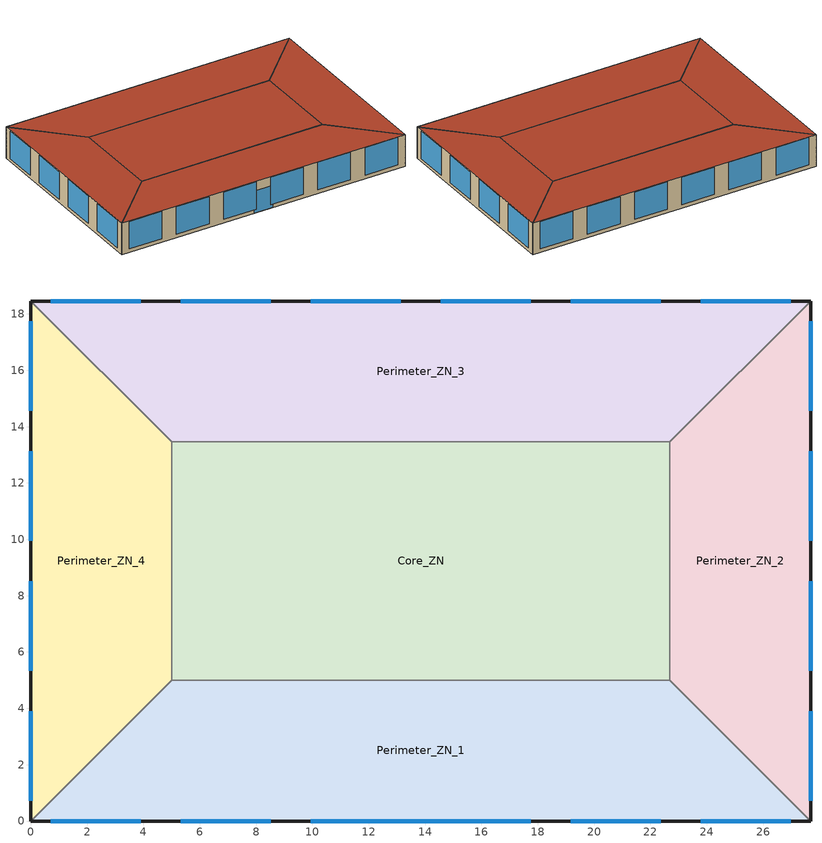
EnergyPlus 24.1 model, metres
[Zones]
Core_ZN
 floor ground (ext-slab): 22.69,13.46 22.69,5 5,5 5,13.46 z0
 wall to Perimeter_ZN_2 (int-walls): 22.69,5 22.69,13.46 z0:3.05
 wall to Perimeter_ZN_3 (int-walls): 22.69,13.46 5,13.46 z0:3.05
 wall to Perimeter_ZN_1 (int-walls): 5,5 22.69,5 z0:3.05
 wall to Perimeter_ZN_4 (int-walls): 5,13.46 5,5 z0:3.05
 roof outside (IEAD Non-res Roof): 22.69,5 22.69,13.46 5,13.46 5,5 z3.05
Perimeter_ZN_1
 floor ground (ext-slab): 22.69,5 27.69,0 0,0 5,5 z0
 wall outside (Steel Frame Non-res Ext Wall): 0,0 27.69,0 z0:3.05
 wall to Perimeter_ZN_2 (int-walls): 27.69,0 22.69,5 z0:3.05
 wall to Perimeter_ZN_4 (int-walls): 5,5 0,0 z0:3.05
 window (Window Non-res Fixed): 0.71,0 3.9,0 / 5.33,0 8.52,0 / 9.94,0 13.13,0 / 14.56,0 17.75,0 / 19.17,0 22.36,0 / 23.79,0 26.98,0 z0.34:2.99; 12.93,0 14.76,0 z0:2.13
 roof outside (IEAD Non-res Roof): 27.69,0 22.69,5 5,5 0,0 z3.05
Perimeter_ZN_2
 floor ground (ext-slab): 27.69,18.46 27.69,0 22.69,5 22.69,13.46 z0
 wall outside (Steel Frame Non-res Ext Wall): 27.69,0 27.69,18.46 z0:3.05
 wall to Perimeter_ZN_3 (int-walls): 27.69,18.46 22.69,13.46 z0:3.05
 window (Window Non-res Fixed): 27.69,0.71 27.69,3.9 / 27.69,5.33 27.69,8.52 / 27.69,9.94 27.69,13.13 / 27.69,14.56 27.69,17.75 z0.34:2.99
 roof outside (IEAD Non-res Roof): 27.69,0 27.69,18.46 22.69,13.46 22.69,5 z3.05
Perimeter_ZN_3
 floor ground (ext-slab): 27.69,18.46 22.69,13.46 5,13.46 0,18.46 z0
 wall outside (Steel Frame Non-res Ext Wall): 27.69,18.46 0,18.46 z0:3.05
 wall to Perimeter_ZN_4 (int-walls): 0,18.46 5,13.46 z0:3.05
 window (Window Non-res Fixed): 26.98,18.46 23.79,18.46 / 22.36,18.46 19.17,18.46 / 17.75,18.46 14.56,18.46 / 13.13,18.46 9.94,18.46 / 8.52,18.46 5.33,18.46 / 3.9,18.46 0.71,18.46 z0.34:2.99
 roof outside (IEAD Non-res Roof): 22.69,13.46 27.69,18.46 0,18.46 5,13.46 z3.05
Perimeter_ZN_4
 floor ground (ext-slab): 0,18.46 5,13.46 5,5 0,0 z0
 wall outside (Steel Frame Non-res Ext Wall): 0,18.46 0,0 z0:3.05
 window (Window Non-res Fixed): 0,17.75 0,14.56 / 0,13.13 0,9.94 / 0,8.52 0,5.33 / 0,3.9 0,0.71 z0.34:2.99
 roof outside (IEAD Non-res Roof): 0,0 5,5 5,13.46 0,18.46 z3.05
[Building]
Ref Bldg Small Office Pre1980_v1.3_5.0: North Axis=0; Terrain=City; Loads Convergence Tolerance Value=0.04; Temperature Convergence Tolerance Value=0.2; Solar Distribution=FullInteriorAndExterior; Maximum Number of Warmup Days=25; Minimum Number of Warmup Days=6
[Site:Location]
USA IL-CHICAGO-OHARE: Latitude=41.77; Longitude=-87.75; Time Zone=-6; Elevation=190
[SizingPeriod:DesignDay] Day of Month=21; DryBulb Temperature Range Modifier Type=DefaultMultipliers; Humidity Condition Type=Wetbulb; Barometric Pressure=99063; Rain Indicator=No; Snow Indicator=No; Daylight Saving Time Indicator=No; Solar Model Indicator=ASHRAEClearSky; Begin Environment Reset Mode=FullResetAtBeginEnvironment
Name | Month | Day Type | Maximum DryBulb Temperature | Daily DryBulb Temperature Range | Wetbulb or DewPoint at Maximum DryBulb | Wind Speed | Wind Direction | Sky Clearness
CHICAGO Ann Clg .4% Condns WB=>MDB | 7 | SummerDesignDay | 31.2 | 10.7 | 25.5 | 5.3 | 230 | 1
CHICAGO Ann Htg 99.6% Condns DB | 1 | WinterDesignDay | -20.6 | 0 | -20.6 | 4.9 | 270 | 0
[Site:GroundTemperature:BuildingSurface]
15, 15, 15, 15, 15, 15, 15, 15, 15, 15, 15, 15
[Material] Thermal Absorptance=0.9
Name | Roughness | Thickness | Conductivity | Density | Specific Heat | Solar Absorptance | Visible Absorptance
1/2IN Gypsum | Smooth | 0.0127 | 0.16 | 784.9 | 830 | 0.92 | 0.92
HW CONCRETE | Rough | 0.1016 | 1.311 | 2240 | 836.8 | 0.7 | 0.7
IEAD NonRes Roof Insulation | MediumRough | 0.1 | 0.049 | 265 | 836.8 | 0.7 | 0.7
Metal Decking | MediumSmooth | 0.0015 | 45.006 | 7680 | 418.4 | 0.7 | 0.3
Roof Membrane | VeryRough | 0.0095 | 0.16 | 1121.29 | 1460 | 0.7 | 0.7
Std Wood 6inch | MediumSmooth | 0.15 | 0.12 | 540 | 1210 | 0.7 | 0.7
Steel Frame | MediumRough | 0.001 | 0.11 | 544.62 | 1210 | 0.7 | 0.7
Wood Siding | MediumSmooth | 0.01 | 0.11 | 544.62 | 1210 | 0.78 | 0.78
Brick Veneer | MediumRough | 0.1016 | 0.8 | 1920 | 840 | 0.7 | 0.7
Non Res Wall Insulation | MediumRough | 0.08 | 0.049 | 265 | 836.8 | 0.7 | 0.7
[Material:NoMass]
CP02 CARPET PAD: Roughness=VeryRough; Thermal Resistance=0.2165; Thermal Absorptance=0.9; Solar Absorptance=0.7; Visible Absorptance=0.8
[WindowMaterial:SimpleGlazingSystem]
NonRes Fixed Assembly Window: UFactor=1.7; Solar Heat Gain Coefficient=0.5
[Construction]
ext-slab: HW CONCRETE, CP02 CARPET PAD
IEAD Non-res Roof: Roof Membrane, IEAD NonRes Roof Insulation, Metal Decking
int-walls: 1/2IN Gypsum, 1/2IN Gypsum
InteriorFurnishings: Std Wood 6inch
Steel Frame Non-res Ext Wall: Brick Veneer, Wood Siding, Steel Frame, Non Res Wall Insulation, 1/2IN Gypsum
Window Non-res Fixed: NonRes Fixed Assembly Window
[Space]
Name | Zone
Core_ZN Space | Core_ZN
Perimeter_ZN_1 Space | Perimeter_ZN_1
Perimeter_ZN_2 Space | Perimeter_ZN_2
Perimeter_ZN_3 Space | Perimeter_ZN_3
Perimeter_ZN_4 Space | Perimeter_ZN_4
[Zone] Multiplier=1; Part of Total Floor Area=Yes
Core_ZN; Perimeter_ZN_1; Perimeter_ZN_2; Perimeter_ZN_3; Perimeter_ZN_4
[InternalMass] Construction=InteriorFurnishings
Name | Zone or ZoneList | Space or SpaceList | Surface Area
Core_ZN Internal Mass | Core_ZN | Core_ZN Space | 299.3148
Perimeter_ZN_1 Internal Mass | Perimeter_ZN_1 | Perimeter_ZN_1 Space | 226.9
Perimeter_ZN_2 Internal Mass | Perimeter_ZN_2 | Perimeter_ZN_2 Space | 134.6
Perimeter_ZN_3 Internal Mass | Perimeter_ZN_3 | Perimeter_ZN_3 Space | 226.9
Perimeter_ZN_4 Internal Mass | Perimeter_ZN_4 | Perimeter_ZN_4 Space | 134.6
[People] Number of People Schedule=BLDG_OCC_SCH; Number of People Calculation Method=Area/Person; Floor Area per Person=18.58; Fraction Radiant=0.3; Activity Level Schedule=ACTIVITY_SCH; Enable ASHRAE 55 Comfort Warnings=No; Mean Radiant Temperature Calculation Type=EnclosureAveraged; Work Efficiency Schedule=WORK_EFF_SCH; Clothing Insulation Schedule=CLOTHING_SCH; Air Velocity Schedule=AIR_VELO_SCH; Thermal Comfort Model 1 Type=FANGER
Name | Zone or ZoneList or Space or SpaceList
Core_ZN People | Core_ZN Space
Perimeter_ZN_1 People | Perimeter_ZN_1 Space
Perimeter_ZN_2 People | Perimeter_ZN_2 Space
Perimeter_ZN_3 People | Perimeter_ZN_3 Space
Perimeter_ZN_4 People | Perimeter_ZN_4 Space
[Lights] Schedule=BLDG_LIGHT_SCH; Design Level Calculation Method=Watts/Area; Watts per Floor Area=19.48; Return Air Fraction=0; Fraction Radiant=0.7; Fraction Visible=0.2; Fraction Replaceable=1; EndUse Subcategory=General; Return Air Fraction Calculated from Plenum Temperature=No
Name | Zone or ZoneList or Space or SpaceList
Core_ZN_Lights | Core_ZN Space
Perimeter_ZN_1_Lights | Perimeter_ZN_1 Space
Perimeter_ZN_2_Lights | Perimeter_ZN_2 Space
Perimeter_ZN_3_Lights | Perimeter_ZN_3 Space
Perimeter_ZN_4_Lights | Perimeter_ZN_4 Space
[ElectricEquipment] Schedule=BLDG_EQUIP_SCH; Design Level Calculation Method=Watts/Area; Watts per Floor Area=10.76; Fraction Latent=0; Fraction Radiant=0.5; Fraction Lost=0; EndUse Subcategory=MiscPlug
Name | Zone or ZoneList or Space or SpaceList
Core_ZN_MiscPlug_Equip | Core_ZN Space
Perimeter_ZN_1_MiscPlug_Equip | Perimeter_ZN_1 Space
Perimeter_ZN_2_MiscPlug_Equip | Perimeter_ZN_2 Space
Perimeter_ZN_3_MiscPlug_Equip | Perimeter_ZN_3 Space
Perimeter_ZN_4_MiscPlug_Equip | Perimeter_ZN_4 Space
[ZoneInfiltration:DesignFlowRate] Schedule=INFIL_QUARTER_ON_SCH; Design Flow Rate Calculation Method=AirChanges/Hour; Air Changes per Hour=0.5; Constant Term Coefficient=1; Temperature Term Coefficient=0; Velocity Term Coefficient=0; Velocity Squared Term Coefficient=0
Name | Zone or ZoneList or Space or SpaceList
Core_ZN_Infiltration | Core_ZN Space
Perimeter_ZN_1_Infiltration | Perimeter_ZN_1 Space
Perimeter_ZN_2_Infiltration | Perimeter_ZN_2 Space
Perimeter_ZN_3_Infiltration | Perimeter_ZN_3 Space
Perimeter_ZN_4_Infiltration | Perimeter_ZN_4 Space
[Exterior:Lights]
Exterior Facade Lighting: Schedule=ALWAYS_ON; Design Level=2766; Control Option=AstronomicalClock; EndUse Subcategory=Exterior Facade Lighting
[DesignSpecification:OutdoorAir] Outdoor Air Method=Sum; Outdoor Air Flow per Person=0.01; Outdoor Air Flow per Zone Floor Area=0; Outdoor Air Flow per Zone=0; Outdoor Air Flow Air Changes per Hour=0
SZ DSOA Core_ZN; SZ DSOA Perimeter_ZN_1; SZ DSOA Perimeter_ZN_2; SZ DSOA Perimeter_ZN_3; SZ DSOA Perimeter_ZN_4
[DesignSpecification:OutdoorAir:SpaceList]
Name | Space 1 | Space 1 Design Specification Outdoor Air Object
Core_ZN DSOA Space List | Core_ZN Space | SZ DSOA Core_ZN
Perimeter_ZN_1 DSOA Space List | Perimeter_ZN_1 Space | SZ DSOA Perimeter_ZN_1
Perimeter_ZN_2 DSOA Space List | Perimeter_ZN_2 Space | SZ DSOA Perimeter_ZN_2
Perimeter_ZN_3 DSOA Space List | Perimeter_ZN_3 Space | SZ DSOA Perimeter_ZN_3
Perimeter_ZN_4 DSOA Space List | Perimeter_ZN_4 Space | SZ DSOA Perimeter_ZN_4
[Sizing:Zone] Zone Cooling Design Supply Air Temperature Input Method=SupplyAirTemperature; Zone Cooling Design Supply Air Temperature=14; Zone Cooling Design Supply Air Temperature Difference=11.11; Zone Heating Design Supply Air Temperature Input Method=SupplyAirTemperature; Zone Heating Design Supply Air Temperature=40; Zone Heating Design Supply Air Temperature Difference=11.11; Zone Cooling Design Supply Air Humidity Ratio=0.0085; Zone Heating Design Supply Air Humidity Ratio=0.008; Cooling Design Air Flow Method=DesignDay; Cooling Design Air Flow Rate=0; Cooling Minimum Air Flow per Zone Floor Area=0.000762; Cooling Minimum Air Flow=0; Cooling Minimum Air Flow Fraction=0; Heating Design Air Flow Method=DesignDay; Heating Design Air Flow Rate=0; Heating Maximum Air Flow per Zone Floor Area=0.002032; Heating Maximum Air Flow=0.141576; Heating Maximum Air Flow Fraction=0.3; Account for Dedicated Outdoor Air System=No; Zone Load Sizing Method=Sensible Load Only No Latent Load; Zone Latent Cooling Design Supply Air Humidity Ratio Input Method=HumidityRatioDifference; Zone Cooling Design Supply Air Humidity Ratio Difference=0.005; Zone Latent Heating Design Supply Air Humidity Ratio Input Method=HumidityRatioDifference; Zone Humidification Design Supply Air Humidity Ratio Difference=0.005
Name | Design Specification Outdoor Air Object
Core_ZN | Core_ZN DSOA Space List
Perimeter_ZN_1 | Perimeter_ZN_1 DSOA Space List
Perimeter_ZN_2 | Perimeter_ZN_2 DSOA Space List
Perimeter_ZN_3 | Perimeter_ZN_3 DSOA Space List
Perimeter_ZN_4 | Perimeter_ZN_4 DSOA Space List
[Sizing:System]
PRT-DX: Type of Load to Size On=Sensible; Design Outdoor Air Flow Rate=Autosize; Central Heating Maximum System Air Flow Ratio=1; Preheat Design Temperature=7; Preheat Design Humidity Ratio=0.008; Precool Design Temperature=12.8; Precool Design Humidity Ratio=0.008; Central Cooling Design Supply Air Temperature=12.8; Central Heating Design Supply Air Temperature=40; Type of Zone Sum to Use=NonCoincident; 100 Outdoor Air in Cooling=No; 100 Outdoor Air in Heating=No; Central Cooling Design Supply Air Humidity Ratio=0.0085; Central Heating Design Supply Air Humidity Ratio=0.008; Cooling Supply Air Flow Rate Method=DesignDay; Cooling Supply Air Flow Rate=0; Cooling Supply Air Flow Rate Per Floor Area=0.00996765; Cooling Fraction of Autosized Cooling Supply Air Flow Rate=1; Cooling Supply Air Flow Rate Per Unit Cooling Capacity=3.94755e-05; Heating Supply Air Flow Rate Method=DesignDay; Heating Supply Air Flow Rate=0; Heating Supply Air Flow Rate Per Floor Area=0.00996765; Heating Fraction of Autosized Heating Supply Air Flow Rate=1; Heating Fraction of Autosized Cooling Supply Air Flow Rate=1; Heating Supply Air Flow Rate Per Unit Heating Capacity=3.15882e-05; System Outdoor Air Method=ZoneSum; Zone Maximum Outdoor Air Fraction=1; Cooling Design Capacity Method=CoolingDesignCapacity; Cooling Design Capacity=Autosize; Cooling Design Capacity Per Floor Area=234.7; Fraction of Autosized Cooling Design Capacity=1; Heating Design Capacity Method=HeatingDesignCapacity; Heating Design Capacity=Autosize; Heating Design Capacity Per Floor Area=157; Fraction of Autosized Heating Design Capacity=1; Central Cooling Capacity Control Method=OnOff; Occupant Diversity=Autosize
[ZoneControl:Thermostat] Temperature Difference Between Cutout And Setpoint=0
Name | Zone or ZoneList | Control Type Schedule | Control 1
Core_ZN Thermostat | Core_ZN | Core_ZN Thermostat Schedule | Core_ZN DualSPSched
Perimeter_ZN_1 Thermostat | Perimeter_ZN_1 | Perimeter_ZN_1 Thermostat Schedule | Perimeter_ZN_1 DualSPSched
Perimeter_ZN_2 Thermostat | Perimeter_ZN_2 | Perimeter_ZN_2 Thermostat Schedule | Perimeter_ZN_2 DualSPSched
Perimeter_ZN_3 Thermostat | Perimeter_ZN_3 | Perimeter_ZN_3 Thermostat Schedule | Perimeter_ZN_3 DualSPSched
Perimeter_ZN_4 Thermostat | Perimeter_ZN_4 | Perimeter_ZN_4 Thermostat Schedule | Perimeter_ZN_4 DualSPSched
[ThermostatSetpoint:DualSetpoint] Heating Setpoint Temperature Schedule=HTGSETP_SCH; Cooling Setpoint Temperature Schedule=CLGSETP_SCH
Core_ZN DualSPSched; Perimeter_ZN_1 DualSPSched; Perimeter_ZN_2 DualSPSched; Perimeter_ZN_3 DualSPSched; Perimeter_ZN_4 DualSPSched
[ZoneHVAC:IdealLoadsAirSystem] Maximum Heating Supply Air Temperature=50; Minimum Cooling Supply Air Temperature=13; Maximum Heating Supply Air Humidity Ratio=0.0156; Minimum Cooling Supply Air Humidity Ratio=0.0077; Heating Limit=NoLimit; Cooling Limit=NoLimit; Dehumidification Control Type=ConstantSensibleHeatRatio; Cooling Sensible Heat Ratio=0.7; Humidification Control Type=None; Demand Controlled Ventilation Type=None; Outdoor Air Economizer Type=NoEconomizer; Heat Recovery Type=None; Sensible Heat Recovery Effectiveness=0.7; Latent Heat Recovery Effectiveness=0.65
Name | Availability Schedule
Core_ZN | Always On Discrete
Perimeter_ZN_1; Perimeter_ZN_2; Perimeter_ZN_3; Perimeter_ZN_4
[Schedule:Compact]
BLDG_LIGHT_SCH: Through: 12/31, For: Weekdays, Until: 05:00, 0.05, Until: 07:00, 0.1, Until: 08:00, 0.3, Until: 17:00, 0.9, Until: 18:00, 0.5, Until: 20:00, 0.3, Until: 22:00, 0.2, Until: 23:00, 0.1, Until: 24:00, 0.05, For: Saturday, Until: 06:00, 0.05, Until: 08:00, 0.1, Until: 12:00, 0.3, Until: 17:00, 0.15, Until: 24:00, 0.05, For: SummerDesignDay, Until: 24:00, 1, For: WinterDesignDay, Until: 24:00, 0, For: AllOtherDays, Until: 24:00, 0.05
BLDG_OCC_SCH: Through: 12/31, For: SummerDesignDay, Until: 06:00, 0, Until: 22:00, 1, Until: 24:00, 0.05, For: Weekdays, Until: 06:00, 0, Until: 07:00, 0.1, Until: 08:00, 0.2, Until: 12:00, 0.95, Until: 13:00, 0.5, Until: 17:00, 0.95, Until: 18:00, 0.3, Until: 20:00, 0.1, Until: 24:00, 0.05, For: Saturday, Until: 06:00, 0, Until: 08:00, 0.1, Until: 12:00, 0.3, Until: 17:00, 0.1, Until: 24:00, 0, For: AllOtherDays, Until: 24:00, 0
ACTIVITY_SCH: Through: 12/31, For: AllDays, Until: 24:00, 120
WORK_EFF_SCH: Through: 12/31, For: AllDays, Until: 24:00, 0
CLOTHING_SCH: Through: 04/30, For: AllDays, Until: 24:00, 1, Through: 09/30, For: AllDays, Until: 24:00, 0.5, Through: 12/31, For: AllDays, Until: 24:00, 1
AIR_VELO_SCH: Through: 12/31, For: AllDays, Until: 24:00, 0.2
BLDG_EQUIP_SCH: Through: 12/31, For: Weekdays, Until: 08:00, 0.4, Until: 12:00, 0.9, Until: 13:00, 0.8, Until: 17:00, 0.9, Until: 18:00, 0.5, Until: 24:00, 0.4, For: Saturday, Until: 06:00, 0.3, Until: 08:00, 0.4, Until: 12:00, 0.5, Until: 17:00, 0.35, Until: 24:00, 0.3, For: SummerDesignDay, Until: 24:00, 1, For: WinterDesignDay, Until: 24:00, 0, For: AllOtherDays, Until: 24:00, 0.3
Core_ZN Thermostat Schedule; Perimeter_ZN_1 Thermostat Schedule; Perimeter_ZN_2 Thermostat Schedule; Perimeter_ZN_3 Thermostat Schedule; Perimeter_ZN_4 Thermostat Schedule: Through: 12/31, For: AllDays, Until: 24:00, 4
HTGSETP_SCH: Through: 12/31, For: Weekdays, Until: 06:00, 15.6, Until: 22:00, 21, Until: 24:00, 15.6, For: Saturday, Until: 06:00, 15.6, Until: 18:00, 21, Until: 24:00, 15.6, For: WinterDesignDay, Until: 24:00, 21, For: AllOtherDays, Until: 24:00, 15.6
CLGSETP_SCH: Through: 12/31, For: Weekdays SummerDesignDay, Until: 06:00, 26.7, Until: 22:00, 24, Until: 24:00, 26.7, For: Saturday, Until: 06:00, 26.7, Until: 18:00, 24, Until: 24:00, 26.7, For: AllOtherDays, Until: 24:00, 26.7
ALWAYS_ON: Through: 12/31, For: AllDays, Until: 24:00, 1
INFIL_QUARTER_ON_SCH: Through: 12/31, For: Weekdays SummerDesignDay, Until: 06:00, 1, Until: 22:00, 0.25, Until: 24:00, 1, For: Saturday WinterDesignDay, Until: 06:00, 1, Until: 18:00, 0.25, Until: 24:00, 1, For: Sunday Holidays AllOtherDays, Until: 24:00, 1
[Schedule:Constant]
Always On Discrete: Hourly Value=1
